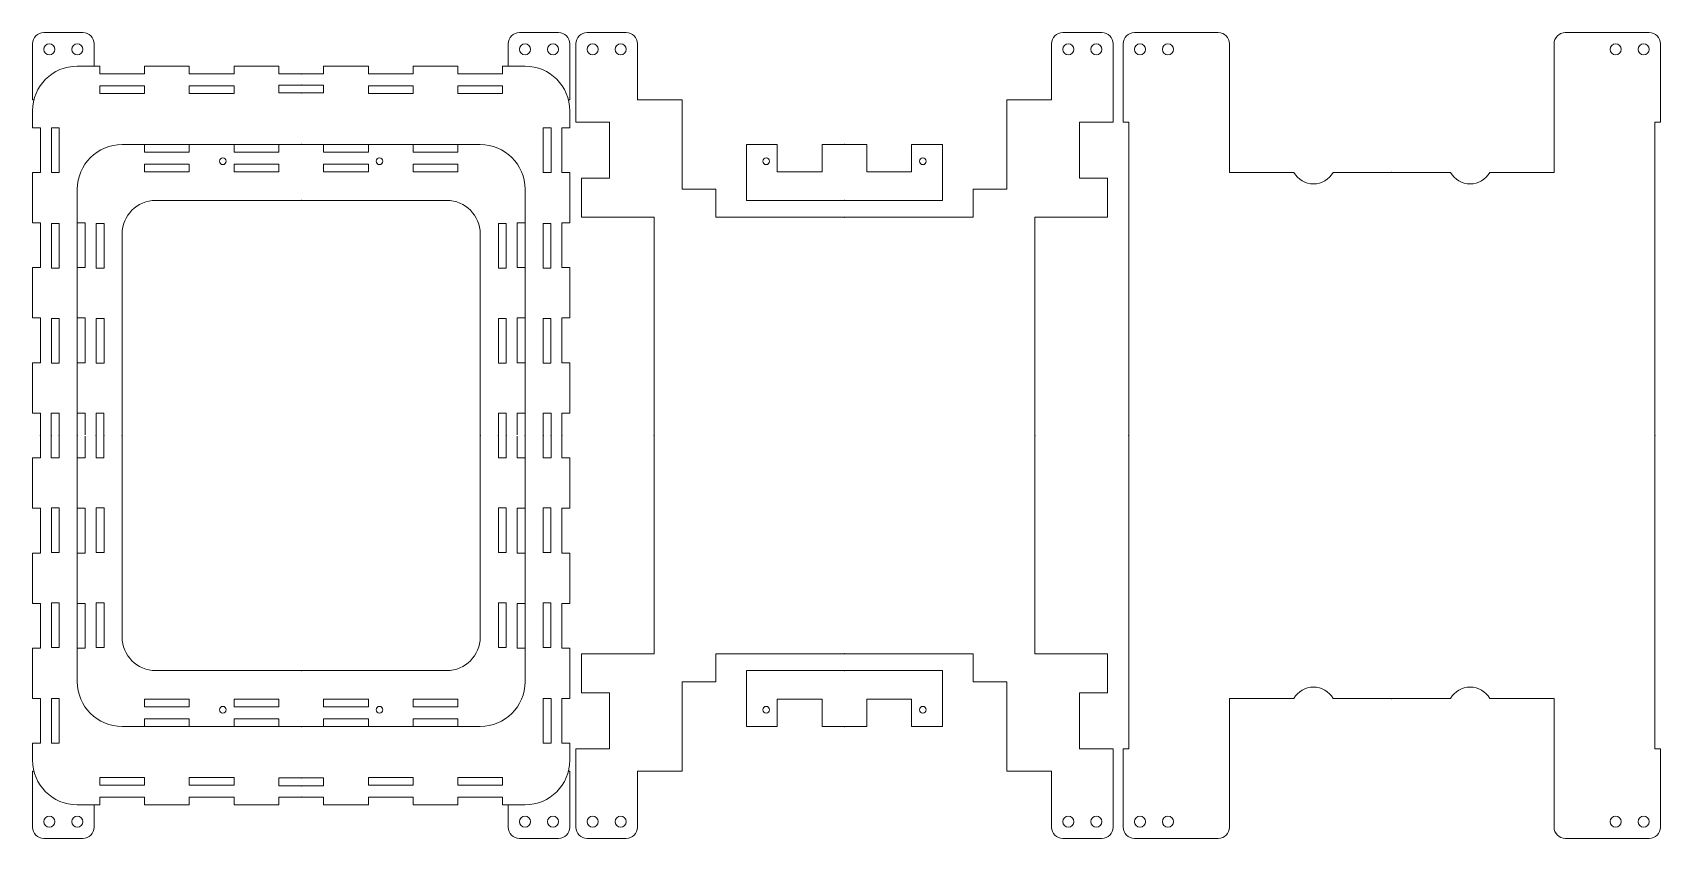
# Model space of a CAD drawing. Header units: millimetres. Extents: x 29 to 756, y 448 to 808.
import ezdxf

# ---------------------------------------------------------------- set-up
doc = ezdxf.new("R2010")
doc.units = ezdxf.units.MM
doc.header["$PDSIZE"] = -1

msp = doc.modelspace()

# ---------------------------------------------------------------- linework, layer by layer
at = {"color": 7, "linetype": 'Continuous', "lineweight": 18}
for p, q in [((33.72, 808.45), (51.22, 808.45)), ((263.72, 808.45), (246.22, 808.45)), ((276.42, 808.45), (293.92, 808.45)), ((506.42, 808.45), (488.92, 808.45)), ((520.91, 808.45), (558.41, 808.45)), ((750.91, 808.45), (713.41, 808.45)), ((28.72, 803.45), (28.72, 778.45)), ((56.22, 803.45), (56.22, 793.45)), ((241.22, 803.45), (241.22, 793.45)), ((268.72, 803.45), (268.72, 778.45)), ((271.42, 803.45), (271.42, 768.45)), ((298.92, 803.45), (298.92, 793.45)), ((483.92, 803.45), (483.92, 793.45)), ((511.42, 803.45), (511.42, 768.45)), ((515.91, 803.45), (515.91, 768.45)), ((563.41, 745.95), (563.41, 803.45)), ((708.41, 745.95), (708.41, 803.45)), ((755.91, 803.45), (755.91, 768.45)), ((48.72, 793.45), (58.72, 793.45)), ((58.72, 789.95), (58.72, 793.45)), ((78.72, 793.45), (98.72, 793.45)), ((78.72, 789.95), (78.72, 793.45)), ((98.72, 789.95), (98.72, 793.45)), ((118.72, 793.45), (138.72, 793.45)), ((118.72, 789.95), (118.72, 793.45)), ((138.72, 789.95), (138.72, 793.45)), ((178.72, 793.45), (158.72, 793.45)), ((158.72, 789.95), (158.72, 793.45)), ((178.72, 789.95), (178.72, 793.45)), ((218.72, 793.45), (198.72, 793.45)), ((198.72, 789.95), (198.72, 793.45)), ((218.72, 789.95), (218.72, 793.45)), ((248.72, 793.45), (238.72, 793.45)), ((238.72, 789.95), (238.72, 793.45)), ((298.92, 793.45), (298.92, 778.45)), ((483.92, 793.45), (483.92, 778.45)), ((78.72, 789.95), (58.72, 789.95)), ((118.72, 789.95), (98.72, 789.95)), ((138.72, 789.95), (158.72, 789.95)), ((178.72, 789.95), (198.72, 789.95)), ((218.72, 789.95), (238.72, 789.95)), ((29.36, 778.45), (28.72, 778.45)), ((78.72, 784.72), (58.72, 784.72)), ((58.72, 784.72), (58.72, 781.22)), ((58.72, 781.22), (78.72, 781.22)), ((78.72, 781.22), (78.72, 784.72)), ((118.72, 784.72), (98.72, 784.72)), ((98.72, 784.72), (98.72, 781.22)), ((98.72, 781.22), (118.72, 781.22)), ((118.72, 781.22), (118.72, 784.72)), ((138.72, 784.95), (158.72, 784.95)), ((138.72, 784.95), (138.72, 781.45)), ((138.72, 781.45), (158.72, 781.45)), ((158.72, 784.95), (158.72, 781.45)), ((178.72, 781.22), (178.72, 784.72)), ((178.72, 784.72), (198.72, 784.72)), ((198.72, 781.22), (178.72, 781.22)), ((198.72, 784.72), (198.72, 781.22)), ((218.72, 781.22), (218.72, 784.72)), ((218.72, 784.72), (238.72, 784.72)), ((238.72, 781.22), (218.72, 781.22)), ((238.72, 784.72), (238.72, 781.22)), ((268.09, 778.45), (268.72, 778.45)), ((298.92, 778.45), (318.92, 778.45)), ((318.92, 778.45), (318.92, 738.45)), ((483.92, 778.45), (463.92, 778.45)), ((463.92, 778.45), (463.92, 738.45)), ((28.72, 765.95), (28.72, 773.45)), ((268.72, 765.95), (268.72, 773.45)), ((32.22, 765.95), (28.72, 765.95)), ((32.22, 765.95), (32.22, 745.95)), ((40.62, 765.95), (37.12, 765.95)), ((37.12, 765.95), (37.12, 745.95)), ((40.62, 745.95), (40.62, 765.95)), ((256.83, 745.95), (256.83, 765.95)), ((256.83, 765.95), (260.33, 765.95)), ((260.33, 765.95), (260.33, 745.95)), ((265.22, 765.95), (268.72, 765.95)), ((265.22, 765.95), (265.22, 745.95)), ((271.42, 768.45), (286.42, 768.45)), ((286.42, 768.45), (286.42, 743.45)), ((496.42, 768.45), (496.42, 743.45)), ((511.42, 768.45), (496.42, 768.45)), ((515.91, 768.45), (518.41, 768.45)), ((518.41, 488.45), (518.41, 768.45)), ((755.91, 768.45), (753.41, 768.45)), ((753.41, 488.45), (753.41, 768.45)), ((68.72, 758.45), (228.72, 758.45)), ((78.72, 754.95), (78.72, 758.45)), ((98.72, 754.95), (98.72, 758.45)), ((118.72, 754.95), (118.72, 758.45)), ((138.72, 754.95), (138.72, 758.45)), ((158.72, 754.95), (158.72, 758.45)), ((178.72, 754.95), (178.72, 758.45)), ((198.72, 754.95), (198.72, 758.45)), ((218.72, 754.95), (218.72, 758.45)), ((347.68, 758.45), (347.68, 733.45)), ((347.68, 758.45), (361.42, 758.45)), ((361.42, 758.45), (361.42, 746.22)), ((381.42, 746.22), (381.42, 758.45)), ((401.42, 758.45), (381.42, 758.45)), ((401.42, 746.22), (401.42, 758.45)), ((435.16, 758.45), (421.42, 758.45)), ((421.42, 758.45), (421.42, 746.22)), ((435.16, 758.45), (435.16, 733.45)), ((98.72, 754.95), (78.72, 754.95)), ((98.72, 749.72), (78.72, 749.72)), ((78.72, 749.72), (78.72, 746.22)), ((98.72, 746.22), (98.72, 749.72)), ((138.72, 754.95), (118.72, 754.95)), ((138.72, 749.72), (118.72, 749.72)), ((118.72, 749.72), (118.72, 746.22)), ((138.72, 746.22), (138.72, 749.72)), ((158.72, 754.95), (178.72, 754.95)), ((158.72, 749.72), (178.72, 749.72)), ((158.72, 746.22), (158.72, 749.72)), ((178.72, 749.72), (178.72, 746.22)), ((198.72, 754.95), (218.72, 754.95)), ((198.72, 746.22), (198.72, 749.72)), ((198.72, 749.72), (218.72, 749.72)), ((218.72, 749.72), (218.72, 746.22)), ((28.72, 745.95), (28.72, 723.45)), ((32.22, 745.95), (28.72, 745.95)), ((37.12, 745.95), (40.62, 745.95)), ((78.72, 746.22), (98.72, 746.22)), ((118.72, 746.22), (138.72, 746.22)), ((178.72, 746.22), (158.72, 746.22)), ((218.72, 746.22), (198.72, 746.22)), ((260.33, 745.95), (256.83, 745.95)), ((265.22, 745.95), (268.72, 745.95)), ((268.72, 745.95), (268.72, 723.45)), ((286.42, 743.45), (273.92, 743.45)), ((273.92, 743.45), (273.92, 725.95)), ((361.42, 746.22), (381.42, 746.22)), ((421.42, 746.22), (401.42, 746.22)), ((496.42, 743.45), (508.92, 743.45)), ((508.92, 743.45), (508.92, 725.95)), ((563.41, 745.95), (592.17, 745.95)), ((609.65, 745.95), (662.17, 745.95)), ((679.65, 745.95), (708.41, 745.95)), ((48.72, 518.45), (48.72, 738.45)), ((248.72, 518.45), (248.72, 738.45)), ((318.92, 738.45), (333.92, 738.45)), ((333.92, 725.95), (333.92, 738.45)), ((448.92, 725.95), (448.92, 738.45)), ((463.92, 738.45), (448.92, 738.45)), ((83.72, 733.45), (213.72, 733.45)), ((435.16, 733.45), (347.68, 733.45)), ((32.22, 723.45), (28.72, 723.45)), ((32.22, 723.45), (32.22, 703.45)), ((40.65, 723.22), (37.15, 723.22)), ((37.15, 723.22), (37.15, 703.22)), ((40.65, 703.22), (40.65, 723.22)), ((52.22, 723.45), (48.72, 723.45)), ((52.22, 723.45), (52.22, 703.45)), ((60.65, 723.22), (57.15, 723.22)), ((57.15, 723.22), (57.15, 703.22)), ((60.65, 703.22), (60.65, 723.22)), ((236.8, 703.22), (236.8, 723.22)), ((236.8, 723.22), (240.3, 723.22)), ((240.3, 723.22), (240.3, 703.22)), ((245.22, 723.45), (245.22, 703.45)), ((245.22, 723.45), (248.72, 723.45)), ((256.8, 703.22), (256.8, 723.22)), ((256.8, 723.22), (260.3, 723.22)), ((260.3, 723.22), (260.3, 703.22)), ((265.22, 723.45), (268.72, 723.45)), ((265.22, 723.45), (265.22, 703.45)), ((273.92, 725.95), (306.34, 725.95)), ((306.34, 530.95), (306.34, 725.95)), ((333.92, 725.95), (448.92, 725.95)), ((508.92, 725.95), (476.49, 725.95)), ((476.49, 530.95), (476.49, 725.95)), ((68.72, 538.45), (68.72, 718.45)), ((228.72, 538.45), (228.72, 718.45)), ((28.72, 703.45), (28.72, 680.95)), ((32.22, 703.45), (28.72, 703.45)), ((37.15, 703.22), (40.65, 703.22)), ((52.22, 703.45), (48.72, 703.45)), ((57.15, 703.22), (60.65, 703.22)), ((240.3, 703.22), (236.8, 703.22)), ((245.22, 703.45), (248.72, 703.45)), ((260.3, 703.22), (256.8, 703.22)), ((265.22, 703.45), (268.72, 703.45)), ((268.72, 703.45), (268.72, 680.95)), ((32.22, 680.95), (28.72, 680.95)), ((32.22, 680.95), (32.22, 660.95)), ((37.15, 680.72), (37.15, 660.72)), ((40.65, 680.72), (37.15, 680.72)), ((40.65, 660.72), (40.65, 680.72)), ((52.22, 680.95), (48.72, 680.95)), ((52.22, 680.95), (52.22, 660.95)), ((60.65, 680.72), (57.15, 680.72)), ((57.15, 680.72), (57.15, 660.72)), ((60.65, 660.72), (60.65, 680.72)), ((236.8, 660.72), (236.8, 680.72)), ((236.8, 680.72), (240.3, 680.72)), ((240.3, 680.72), (240.3, 660.72)), ((245.22, 680.95), (245.22, 660.95)), ((245.22, 680.95), (248.72, 680.95)), ((256.8, 680.72), (260.3, 680.72)), ((256.8, 660.72), (256.8, 680.72)), ((260.3, 680.72), (260.3, 660.72)), ((265.22, 680.95), (268.72, 680.95)), ((265.22, 680.95), (265.22, 660.95)), ((28.72, 660.95), (28.72, 638.45)), ((32.22, 660.95), (28.72, 660.95)), ((37.15, 660.72), (40.65, 660.72)), ((52.22, 660.95), (48.72, 660.95)), ((57.15, 660.72), (60.65, 660.72)), ((240.3, 660.72), (236.8, 660.72)), ((245.22, 660.95), (248.72, 660.95)), ((260.3, 660.72), (256.8, 660.72)), ((265.22, 660.95), (268.72, 660.95)), ((268.72, 660.95), (268.72, 638.45)), ((32.22, 638.45), (28.72, 638.45)), ((32.22, 618.45), (32.22, 638.45)), ((37.11, 618.45), (37.11, 638.45)), ((40.61, 638.45), (37.11, 638.45)), ((40.61, 618.45), (40.61, 638.45)), ((52.22, 638.45), (48.72, 638.45)), ((52.22, 638.45), (52.22, 628.68)), ((57.11, 618.45), (57.11, 638.45)), ((60.61, 638.45), (57.11, 638.45)), ((60.61, 618.45), (60.61, 638.45)), ((236.84, 638.45), (240.34, 638.45)), ((236.84, 618.45), (236.84, 638.45)), ((240.34, 618.45), (240.34, 638.45)), ((245.22, 638.45), (248.72, 638.45)), ((245.22, 638.45), (245.22, 628.68)), ((256.84, 638.45), (260.34, 638.45)), ((256.84, 618.45), (256.84, 638.45)), ((260.34, 618.45), (260.34, 638.45)), ((265.22, 638.45), (268.72, 638.45)), ((265.22, 618.45), (265.22, 638.45)), ((52.22, 618.45), (52.22, 628.22)), ((245.22, 618.45), (245.22, 628.22)), ((32.22, 618.45), (28.72, 618.45)), ((28.72, 595.95), (28.72, 618.45)), ((40.61, 618.45), (37.11, 618.45)), ((52.22, 618.45), (48.72, 618.45)), ((60.61, 618.45), (57.11, 618.45)), ((236.84, 618.45), (240.34, 618.45)), ((245.22, 618.45), (248.72, 618.45)), ((256.84, 618.45), (260.34, 618.45)), ((265.22, 618.45), (268.72, 618.45)), ((268.72, 595.95), (268.72, 618.45)), ((32.22, 595.95), (28.72, 595.95)), ((32.22, 575.95), (32.22, 595.95)), ((37.15, 576.18), (37.15, 596.18)), ((37.15, 596.18), (40.65, 596.18)), ((40.65, 596.18), (40.65, 576.18)), ((52.22, 595.95), (48.72, 595.95)), ((52.22, 575.95), (52.22, 595.95)), ((57.15, 596.18), (60.65, 596.18)), ((57.15, 576.18), (57.15, 596.18)), ((60.65, 596.18), (60.65, 576.18)), ((236.8, 596.18), (236.8, 576.18)), ((240.3, 596.18), (236.8, 596.18)), ((240.3, 576.18), (240.3, 596.18)), ((245.22, 595.95), (248.72, 595.95)), ((245.22, 575.95), (245.22, 595.95)), ((256.8, 596.18), (256.8, 576.18)), ((260.3, 596.18), (256.8, 596.18)), ((260.3, 576.18), (260.3, 596.18)), ((265.22, 595.95), (268.72, 595.95)), ((265.22, 575.95), (265.22, 595.95)), ((28.72, 553.45), (28.72, 575.95)), ((32.22, 575.95), (28.72, 575.95)), ((40.65, 576.18), (37.15, 576.18)), ((52.22, 575.95), (48.72, 575.95)), ((60.65, 576.18), (57.15, 576.18)), ((236.8, 576.18), (240.3, 576.18)), ((245.22, 575.95), (248.72, 575.95)), ((256.8, 576.18), (260.3, 576.18)), ((265.22, 575.95), (268.72, 575.95)), ((268.72, 553.45), (268.72, 575.95)), ((32.22, 553.45), (28.72, 553.45)), ((32.22, 533.45), (32.22, 553.45)), ((37.15, 533.68), (37.15, 553.68)), ((37.15, 553.68), (40.65, 553.68)), ((40.65, 553.68), (40.65, 533.68)), ((52.22, 553.45), (48.72, 553.45)), ((52.22, 533.45), (52.22, 553.45)), ((57.15, 553.68), (60.65, 553.68)), ((57.15, 533.68), (57.15, 553.68)), ((60.65, 553.68), (60.65, 533.68)), ((236.8, 553.68), (236.8, 533.68)), ((240.3, 553.68), (236.8, 553.68)), ((240.3, 533.68), (240.3, 553.68)), ((245.22, 553.45), (248.72, 553.45)), ((245.22, 533.45), (245.22, 553.45)), ((256.8, 553.68), (256.8, 533.68)), ((260.3, 553.68), (256.8, 553.68)), ((260.3, 533.68), (260.3, 553.68)), ((265.22, 553.45), (268.72, 553.45)), ((265.22, 533.45), (265.22, 553.45)), ((32.22, 533.45), (28.72, 533.45)), ((28.72, 510.95), (28.72, 533.45)), ((40.65, 533.68), (37.15, 533.68)), ((52.22, 533.45), (48.72, 533.45)), ((60.65, 533.68), (57.15, 533.68)), ((236.8, 533.68), (240.3, 533.68)), ((245.22, 533.45), (248.72, 533.45)), ((256.8, 533.68), (260.3, 533.68)), ((265.22, 533.45), (268.72, 533.45)), ((268.72, 510.95), (268.72, 533.45)), ((273.92, 530.95), (306.34, 530.95)), ((273.92, 513.45), (273.92, 530.95)), ((333.92, 530.95), (333.92, 518.45)), ((333.92, 530.95), (448.92, 530.95)), ((448.92, 530.95), (448.92, 518.45)), ((508.92, 530.95), (476.49, 530.95)), ((508.92, 513.45), (508.92, 530.95)), ((83.72, 523.45), (213.72, 523.45)), ((318.92, 478.45), (318.92, 518.45)), ((318.92, 518.45), (333.92, 518.45)), ((435.16, 523.45), (347.68, 523.45)), ((347.68, 498.45), (347.68, 523.45)), ((435.16, 498.45), (435.16, 523.45)), ((463.92, 518.45), (448.92, 518.45)), ((463.92, 478.45), (463.92, 518.45)), ((32.22, 510.95), (28.72, 510.95)), ((32.22, 490.95), (32.22, 510.95)), ((37.12, 510.95), (40.62, 510.95)), ((37.12, 490.95), (37.12, 510.95)), ((40.62, 510.95), (40.62, 490.95)), ((78.72, 507.18), (78.72, 510.68)), ((78.72, 510.68), (98.72, 510.68)), ((98.72, 510.68), (98.72, 507.18)), ((118.72, 507.18), (118.72, 510.68)), ((118.72, 510.68), (138.72, 510.68)), ((138.72, 510.68), (138.72, 507.18)), ((158.72, 510.68), (158.72, 507.18)), ((178.72, 510.68), (158.72, 510.68)), ((178.72, 507.18), (178.72, 510.68)), ((198.72, 510.68), (198.72, 507.18)), ((218.72, 510.68), (198.72, 510.68)), ((218.72, 507.18), (218.72, 510.68)), ((256.83, 510.95), (256.83, 490.95)), ((260.33, 510.95), (256.83, 510.95)), ((260.33, 490.95), (260.33, 510.95)), ((265.22, 490.95), (265.22, 510.95)), ((265.22, 510.95), (268.72, 510.95)), ((286.42, 513.45), (273.92, 513.45)), ((286.42, 488.45), (286.42, 513.45)), ((361.42, 510.68), (381.42, 510.68)), ((361.42, 498.45), (361.42, 510.68)), ((381.42, 510.68), (381.42, 498.45)), ((401.42, 510.68), (401.42, 498.45)), ((421.42, 510.68), (401.42, 510.68)), ((421.42, 498.45), (421.42, 510.68)), ((496.42, 513.45), (508.92, 513.45)), ((496.42, 488.45), (496.42, 513.45)), ((563.41, 510.95), (563.41, 453.45)), ((563.41, 510.95), (592.17, 510.95)), ((609.65, 510.95), (662.17, 510.95)), ((679.65, 510.95), (708.41, 510.95)), ((708.41, 510.95), (708.41, 453.45)), ((98.72, 507.18), (78.72, 507.18)), ((98.72, 501.95), (78.72, 501.95)), ((78.72, 501.95), (78.72, 498.45)), ((98.72, 501.95), (98.72, 498.45)), ((138.72, 507.18), (118.72, 507.18)), ((118.72, 501.95), (118.72, 498.45)), ((138.72, 501.95), (118.72, 501.95)), ((138.72, 501.95), (138.72, 498.45)), ((158.72, 507.18), (178.72, 507.18)), ((158.72, 501.95), (158.72, 498.45)), ((158.72, 501.95), (178.72, 501.95)), ((178.72, 501.95), (178.72, 498.45)), ((198.72, 507.18), (218.72, 507.18)), ((198.72, 501.95), (218.72, 501.95)), ((198.72, 501.95), (198.72, 498.45)), ((218.72, 501.95), (218.72, 498.45)), ((68.72, 498.45), (228.72, 498.45)), ((347.68, 498.45), (361.42, 498.45)), ((401.42, 498.45), (381.42, 498.45)), ((435.16, 498.45), (421.42, 498.45)), ((32.22, 490.95), (28.72, 490.95)), ((28.72, 490.95), (28.72, 483.45)), ((40.62, 490.95), (37.12, 490.95)), ((256.83, 490.95), (260.33, 490.95)), ((265.22, 490.95), (268.72, 490.95)), ((268.72, 490.95), (268.72, 483.45)), ((271.42, 488.45), (286.42, 488.45)), ((271.42, 453.45), (271.42, 488.45)), ((511.42, 488.45), (496.42, 488.45)), ((511.42, 453.45), (511.42, 488.45)), ((515.91, 488.45), (518.41, 488.45)), ((515.91, 453.45), (515.91, 488.45)), ((755.91, 488.45), (753.41, 488.45)), ((755.91, 453.45), (755.91, 488.45)), ((28.72, 453.45), (28.72, 478.45)), ((29.36, 478.45), (28.72, 478.45)), ((58.72, 475.68), (78.72, 475.68)), ((58.72, 472.18), (58.72, 475.68)), ((78.72, 475.68), (78.72, 472.18)), ((98.72, 475.68), (118.72, 475.68)), ((98.72, 472.18), (98.72, 475.68)), ((118.72, 475.68), (118.72, 472.18)), ((138.72, 471.95), (138.72, 475.45)), ((138.72, 475.45), (158.72, 475.45)), ((158.72, 471.95), (158.72, 475.45)), ((178.72, 475.68), (178.72, 472.18)), ((198.72, 475.68), (178.72, 475.68)), ((198.72, 472.18), (198.72, 475.68)), ((218.72, 475.68), (218.72, 472.18)), ((238.72, 475.68), (218.72, 475.68)), ((238.72, 472.18), (238.72, 475.68)), ((268.09, 478.45), (268.72, 478.45)), ((268.72, 453.45), (268.72, 478.45)), ((298.92, 478.45), (318.92, 478.45)), ((298.92, 463.45), (298.92, 478.45)), ((483.92, 478.45), (463.92, 478.45)), ((483.92, 463.45), (483.92, 478.45)), ((78.72, 472.18), (58.72, 472.18)), ((78.72, 466.95), (58.72, 466.95)), ((58.72, 466.95), (58.72, 463.45)), ((78.72, 466.95), (78.72, 463.45)), ((118.72, 472.18), (98.72, 472.18)), ((98.72, 466.95), (98.72, 463.45)), ((118.72, 466.95), (98.72, 466.95)), ((118.72, 466.95), (118.72, 463.45)), ((138.72, 471.95), (158.72, 471.95)), ((138.72, 466.95), (138.72, 463.45)), ((138.72, 466.95), (158.72, 466.95)), ((158.72, 466.95), (158.72, 463.45)), ((178.72, 472.18), (198.72, 472.18)), ((178.72, 466.95), (198.72, 466.95)), ((178.72, 466.95), (178.72, 463.45)), ((198.72, 466.95), (198.72, 463.45)), ((218.72, 472.18), (238.72, 472.18)), ((218.72, 466.95), (238.72, 466.95)), ((218.72, 466.95), (218.72, 463.45)), ((238.72, 466.95), (238.72, 463.45)), ((48.72, 463.45), (58.72, 463.45)), ((56.22, 453.45), (56.22, 463.45)), ((78.72, 463.45), (98.72, 463.45)), ((118.72, 463.45), (138.72, 463.45)), ((178.72, 463.45), (158.72, 463.45)), ((218.72, 463.45), (198.72, 463.45)), ((248.72, 463.45), (238.72, 463.45)), ((241.22, 453.45), (241.22, 463.45)), ((298.92, 453.45), (298.92, 463.45)), ((483.92, 453.45), (483.92, 463.45)), ((33.72, 448.45), (51.22, 448.45)), ((263.72, 448.45), (246.22, 448.45)), ((276.42, 448.45), (293.92, 448.45)), ((506.42, 448.45), (488.92, 448.45)), ((520.91, 448.45), (558.41, 448.45)), ((750.91, 448.45), (713.41, 448.45))]:
    msp.add_line(p, q, dxfattribs=at)
for centre, radius in [((36.22, 800.95), 2.5), ((48.72, 800.95), 2.5), ((248.72, 800.95), 2.5), ((261.22, 800.95), 2.5), ((278.92, 800.95), 2.5), ((291.42, 800.95), 2.5), ((491.42, 800.95), 2.5), ((503.92, 800.95), 2.5), ((523.41, 800.95), 2.5), ((535.91, 800.95), 2.5), ((735.91, 800.95), 2.5), ((748.41, 800.95), 2.5), ((113.72, 750.95), 1.5), ((183.72, 750.95), 1.5), ((356.42, 750.95), 1.5), ((426.42, 750.95), 1.5), ((113.72, 505.95), 1.5), ((183.72, 505.95), 1.5), ((356.42, 505.95), 1.5), ((426.42, 505.95), 1.5), ((36.22, 455.95), 2.5), ((48.72, 455.95), 2.5), ((248.72, 455.95), 2.5), ((261.22, 455.95), 2.5), ((278.92, 455.95), 2.5), ((291.42, 455.95), 2.5), ((491.42, 455.95), 2.5), ((503.92, 455.95), 2.5), ((523.41, 455.95), 2.5), ((535.91, 455.95), 2.5), ((735.91, 455.95), 2.5), ((748.41, 455.95), 2.5)]:
    msp.add_circle(centre, radius, dxfattribs=at)
for centre, radius, start, end in [((33.72, 803.45), 5, 90, 180), ((51.22, 803.45), 5, 0, 90), ((246.22, 803.45), 5, 90, 180), ((263.72, 803.45), 5, 0, 90), ((276.42, 803.45), 5, 90, 180), ((293.92, 803.45), 5, 0, 90), ((488.92, 803.45), 5, 90, 180), ((506.42, 803.45), 5, 0, 90), ((520.91, 803.45), 5, 90, 180), ((558.41, 803.45), 5, 360, 90), ((713.41, 803.45), 5, 90, 180), ((750.91, 803.45), 5, 0, 90), ((48.72, 773.45), 20, 90, 180), ((248.72, 773.45), 20, 360, 90), ((68.72, 738.45), 20, 90, 180), ((228.72, 738.45), 20, 0, 90), ((600.91, 750.81), 10, 209.06838, 330.93162), ((670.91, 750.81), 10, 209.06838, 330.93162), ((83.72, 718.45), 15, 90, 180), ((213.72, 718.45), 15, 0, 90), ((83.72, 538.45), 15, 180, 270), ((213.72, 538.45), 15, 270, 360), ((68.72, 518.45), 20, 180, 270), ((228.72, 518.45), 20, 270, 0), ((600.91, 506.09), 10, 29.06838, 150.93162), ((670.91, 506.09), 10, 29.06838, 150.93162), ((48.72, 483.45), 20, 180, 270), ((248.72, 483.45), 20, 270, 0), ((33.72, 453.45), 5, 180, 270), ((51.22, 453.45), 5, 270, 0), ((246.22, 453.45), 5, 180, 270), ((263.72, 453.45), 5, 270, 0), ((276.42, 453.45), 5, 180, 270), ((293.92, 453.45), 5, 270, 0), ((488.92, 453.45), 5, 180, 270), ((506.42, 453.45), 5, 270, 0), ((520.91, 453.45), 5, 180, 270), ((558.41, 453.45), 5, 270, 0), ((713.41, 453.45), 5, 180, 270), ((750.91, 453.45), 5, 270, 0)]:
    msp.add_arc(centre, radius, start, end, dxfattribs=at)
at = {"color": 7, "linetype": 'Continuous', "lineweight": 0}
for p in [(148.72, 789.95), (148.72, 784.95), (148.72, 781.45), (148.72, 758.45), (391.42, 758.45), (635.91, 745.95), (148.72, 733.45), (391.42, 733.45), (391.42, 725.95), (32.22, 628.45), (32.22, 628.45), (32.22, 628.45), (37.11, 628.45), (37.11, 628.45), (37.11, 628.45), (40.61, 628.45), (40.61, 628.45), (40.61, 628.45), (48.72, 628.45), (48.72, 628.45), (48.72, 628.45), (57.11, 628.45), (57.11, 628.45), (57.11, 628.45), (60.61, 628.45), (60.61, 628.45), (60.61, 628.45), (68.72, 628.45), (68.72, 628.45), (68.72, 628.45), (228.72, 628.45), (236.84, 628.45), (240.34, 628.45), (248.72, 628.45), (256.84, 628.45), (260.34, 628.45), (265.22, 628.45), (306.34, 628.45), (476.49, 628.45), (518.41, 628.45), (518.41, 628.45), (753.41, 628.45), (391.42, 530.95), (391.42, 530.95), (391.42, 530.95), (391.42, 530.95), (391.42, 530.95), (148.72, 523.45), (148.72, 523.45), (148.72, 523.45), (391.42, 523.45), (635.91, 510.95), (148.72, 498.45), (391.42, 498.45), (148.72, 475.45), (148.72, 475.45), (148.72, 475.45), (148.72, 471.95), (148.72, 471.95), (148.72, 471.95), (148.72, 466.95), (148.72, 466.95), (148.72, 466.95)]:
    msp.add_point(p, dxfattribs=at)

doc.saveas('drawing.dxf')
